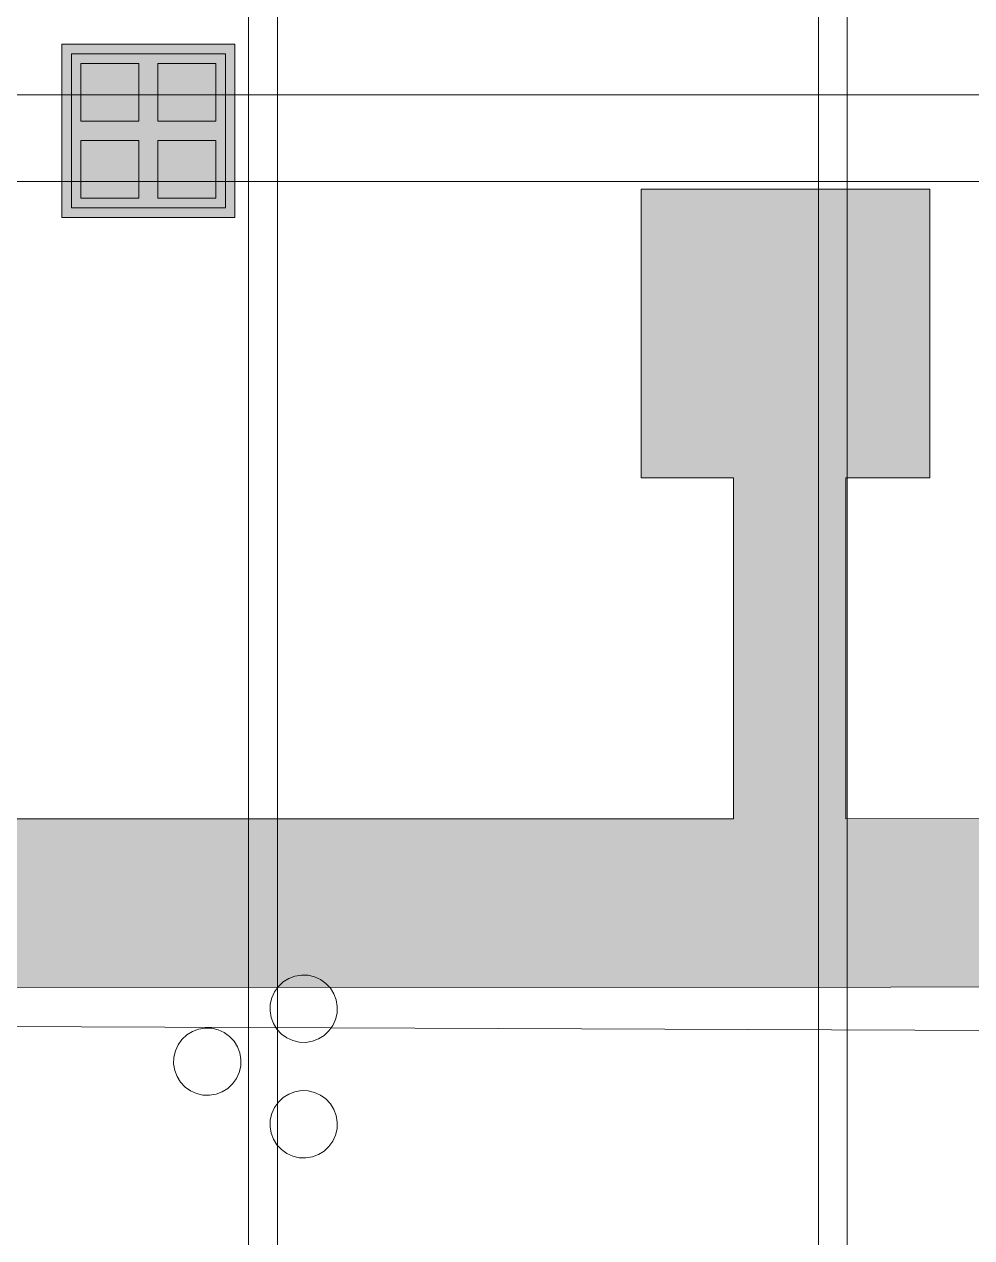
# Model space of a CAD drawing. Header units: inches. Extents: x -10671 to 1761, y -674 to 7170.
# Drawn here: x -7964 to -7767.2, y 6268.4 to 6520.4 of the extents above; entities that cross this region are included whole.
import ezdxf

# ---------------------------------------------------------------- set-up
doc = ezdxf.new("R2010")
doc.units = ezdxf.units.IN
doc.header["$LTSCALE"] = 19.2
doc.header["$MEASUREMENT"] = 0
for name, color, linetype, lineweight, true_color in [('DWG-bldg-utility box', 3, 'Continuous', 18, 0x00ff00), ('Venue-Ceiling-HVAC', 7, 'Continuous', 5, 0xbbbbbb), ('Venue-Rigging Steel-High', 7, 'Continuous', 5, 0x800000), ('Venue-Rigging Steel-Low', 7, 'Continuous', 5, 0x0000dd)]:
    doc.layers.add(name, color=color, linetype=linetype, lineweight=lineweight, true_color=true_color)
for name, color, linetype, lineweight in [('Venue-Ceiling-Lights', 7, 'Continuous', 5), ('Venue-Ceiling-Lights Circuits', 7, 'Continuous', 5), ('Venue-Floor Pockets', 7, 'Continuous', 5)]:
    doc.layers.add(name, color=color, linetype=linetype, lineweight=lineweight)

# ---------------------------------------------------------------- blocks, each defined once
blk = doc.blocks.new('FLOORBOX')
at = {"layer": 'Venue-Floor Pockets', "linetype": 'Continuous', "lineweight": 0, "true_color": 0xaaaaaa}
blk.add_hatch(color=253, dxfattribs=at).paths.add_polyline_path([(-18, 18), (18, 18), (18, -18), (-18, -18)])
at = {"layer": 'Venue-Floor Pockets', "linetype": 'Continuous', "lineweight": 0, "true_color": 0xbbbbbb}
blk.add_hatch(color=9, dxfattribs=at).paths.add_polyline_path([(-16, 16), (16, 16), (16, -16), (-16, -16)])
at = {"layer": 'Venue-Floor Pockets', "linetype": 'Continuous', "lineweight": 0, "true_color": 0xdddddd}
for points in [[(-14, 14), (-2, 14), (-2, 2), (-14, 2)], [(2, 14), (14, 14), (14, 2), (2, 2)], [(-14, -2), (-2, -2), (-2, -14), (-14, -14)], [(2, -2), (14, -2), (14, -14), (2, -14)]]:
    blk.add_hatch(color=254, dxfattribs=at).paths.add_polyline_path(points)
at = {"layer": 'Venue-Floor Pockets', "color": 7, "linetype": 'Continuous', "lineweight": 5, "flags": 128}
for points in [[(-18, 18), (18, 18), (18, -18), (-18, -18)], [(-16, 16), (16, 16), (16, -16), (-16, -16)], [(-14, 14), (-2, 14), (-2, 2), (-14, 2)], [(2, 14), (14, 14), (14, 2), (2, 2)], [(-14, -2), (-2, -2), (-2, -14), (-14, -14)], [(2, -2), (14, -2), (14, -14), (2, -14)]]:
    blk.add_lwpolyline(points, close=True, dxfattribs=at)
blk = doc.blocks.new('Group-1317-1')
at = {"layer": 'Venue-Ceiling-Lights', "color": 12, "linetype": 'Continuous', "lineweight": 5, "true_color": 0xdd0000}
for points, invisible_edges in [([(-7912.96, 6315.51, 372.05), (-7910.24, 6321.52, 372.05), (-7906.44, 6322.95, 372.05), (-7912.96, 6315.51, 372.05)], 15), ([(-7905.52, 6308.98, 372.05), (-7912.96, 6315.51, 372.05), (-7906.44, 6322.95, 372.05), (-7905.52, 6308.98, 372.05)], 15), ([(-7906.44, 6322.95, 360.05), (-7910.24, 6321.52, 360.05), (-7912.96, 6315.51, 360.05), (-7906.44, 6322.95, 360.05)], 15), ([(-7898.99, 6316.42, 360.05), (-7906.44, 6322.95, 360.05), (-7912.96, 6315.51, 360.05), (-7898.99, 6316.42, 360.05)], 15), ([(-7910.24, 6321.52, 372.05), (-7909.08, 6322.24, 372.05), (-7906.44, 6322.95, 372.05), (-7910.24, 6321.52, 372.05)], 14), ([(-7906.44, 6322.95, 360.05), (-7909.08, 6322.24, 360.05), (-7910.24, 6321.52, 360.05), (-7906.44, 6322.95, 360.05)], 13), ([(-7909.08, 6322.24, 372.05), (-7907.79, 6322.73, 372.05), (-7906.44, 6322.95, 372.05), (-7909.08, 6322.24, 372.05)], 12), ([(-7906.44, 6322.95, 360.05), (-7907.79, 6322.73, 360.05), (-7909.08, 6322.24, 360.05), (-7906.44, 6322.95, 360.05)], 12), ([(-7906.44, 6322.95, 372.05), (-7905.07, 6322.91, 372.05), (-7902.48, 6322.03, 372.05), (-7906.44, 6322.95, 372.05)], 14), ([(-7906.44, 6322.95, 372.05), (-7902.48, 6322.03, 372.05), (-7900.43, 6320.23, 372.05), (-7906.44, 6322.95, 372.05)], 15), ([(-7906.44, 6322.95, 372.05), (-7900.43, 6320.23, 372.05), (-7898.99, 6316.42, 372.05), (-7906.44, 6322.95, 372.05)], 15), ([(-7906.44, 6322.95, 372.05), (-7898.99, 6316.42, 372.05), (-7905.52, 6308.98, 372.05), (-7906.44, 6322.95, 372.05)], 15), ([(-7902.48, 6322.03, 360.05), (-7905.07, 6322.91, 360.05), (-7906.44, 6322.95, 360.05), (-7902.48, 6322.03, 360.05)], 13), ([(-7900.43, 6320.23, 360.05), (-7902.48, 6322.03, 360.05), (-7906.44, 6322.95, 360.05), (-7900.43, 6320.23, 360.05)], 15), ([(-7898.99, 6316.42, 360.05), (-7900.43, 6320.23, 360.05), (-7906.44, 6322.95, 360.05), (-7898.99, 6316.42, 360.05)], 15), ([(-7905.07, 6322.91, 372.05), (-7903.73, 6322.6, 372.05), (-7902.48, 6322.03, 372.05), (-7905.07, 6322.91, 372.05)], 12), ([(-7902.48, 6322.03, 360.05), (-7903.73, 6322.6, 360.05), (-7905.07, 6322.91, 360.05), (-7902.48, 6322.03, 360.05)], 12), ([(-7912.96, 6315.51, 372.05), (-7912.04, 6319.47, 372.05), (-7910.24, 6321.52, 372.05), (-7912.96, 6315.51, 372.05)], 15), ([(-7910.24, 6321.52, 360.05), (-7912.04, 6319.47, 360.05), (-7912.96, 6315.51, 360.05), (-7910.24, 6321.52, 360.05)], 15), ([(-7912.04, 6319.47, 372.05), (-7911.24, 6320.58, 372.05), (-7910.24, 6321.52, 372.05), (-7912.04, 6319.47, 372.05)], 12), ([(-7910.24, 6321.52, 360.05), (-7911.24, 6320.58, 360.05), (-7912.04, 6319.47, 360.05), (-7910.24, 6321.52, 360.05)], 12), ([(-7902.48, 6322.03, 372.05), (-7901.36, 6321.23, 372.05), (-7900.43, 6320.23, 372.05), (-7902.48, 6322.03, 372.05)], 12), ([(-7900.43, 6320.23, 360.05), (-7901.36, 6321.23, 360.05), (-7902.48, 6322.03, 360.05), (-7900.43, 6320.23, 360.05)], 12), ([(-7912.96, 6315.51, 372.05), (-7912.92, 6316.88, 372.05), (-7912.04, 6319.47, 372.05), (-7912.96, 6315.51, 372.05)], 14), ([(-7912.04, 6319.47, 360.05), (-7912.92, 6316.88, 360.05), (-7912.96, 6315.51, 360.05), (-7912.04, 6319.47, 360.05)], 13), ([(-7912.92, 6316.88, 372.05), (-7912.61, 6318.22, 372.05), (-7912.04, 6319.47, 372.05), (-7912.92, 6316.88, 372.05)], 12), ([(-7912.04, 6319.47, 360.05), (-7912.61, 6318.22, 360.05), (-7912.92, 6316.88, 360.05), (-7912.04, 6319.47, 360.05)], 12), ([(-7900.43, 6320.23, 372.05), (-7899.7, 6319.06, 372.05), (-7898.99, 6316.42, 372.05), (-7900.43, 6320.23, 372.05)], 14), ([(-7898.99, 6316.42, 360.05), (-7899.7, 6319.06, 360.05), (-7900.43, 6320.23, 360.05), (-7898.99, 6316.42, 360.05)], 13), ([(-7899.7, 6319.06, 372.05), (-7899.22, 6317.78, 372.05), (-7898.99, 6316.42, 372.05), (-7899.7, 6319.06, 372.05)], 12), ([(-7898.99, 6316.42, 360.05), (-7899.22, 6317.78, 360.05), (-7899.7, 6319.06, 360.05), (-7898.99, 6316.42, 360.05)], 12), ([(-7912.96, 6315.51, 360.05), (-7905.52, 6308.98, 360.05), (-7898.99, 6316.42, 360.05), (-7912.96, 6315.51, 360.05)], 15), ([(-7912.26, 6312.87, 372.05), (-7912.74, 6314.15, 372.05), (-7912.96, 6315.51, 372.05), (-7912.26, 6312.87, 372.05)], 12), ([(-7911.53, 6311.71, 372.05), (-7912.26, 6312.87, 372.05), (-7912.96, 6315.51, 372.05), (-7911.53, 6311.71, 372.05)], 14), ([(-7905.52, 6308.98, 372.05), (-7911.53, 6311.71, 372.05), (-7912.96, 6315.51, 372.05), (-7905.52, 6308.98, 372.05)], 15), ([(-7912.96, 6315.51, 360.05), (-7912.74, 6314.15, 360.05), (-7912.26, 6312.87, 360.05), (-7912.96, 6315.51, 360.05)], 12), ([(-7912.96, 6315.51, 360.05), (-7912.26, 6312.87, 360.05), (-7911.53, 6311.71, 360.05), (-7912.96, 6315.51, 360.05)], 13), ([(-7912.96, 6315.51, 360.05), (-7911.53, 6311.71, 360.05), (-7905.52, 6308.98, 360.05), (-7912.96, 6315.51, 360.05)], 15), ([(-7898.99, 6316.42, 372.05), (-7901.72, 6310.41, 372.05), (-7905.52, 6308.98, 372.05), (-7898.99, 6316.42, 372.05)], 15), ([(-7905.52, 6308.98, 360.05), (-7901.72, 6310.41, 360.05), (-7898.99, 6316.42, 360.05), (-7905.52, 6308.98, 360.05)], 15), ([(-7898.99, 6316.42, 372.05), (-7899.92, 6312.47, 372.05), (-7901.72, 6310.41, 372.05), (-7898.99, 6316.42, 372.05)], 15), ([(-7901.72, 6310.41, 360.05), (-7899.92, 6312.47, 360.05), (-7898.99, 6316.42, 360.05), (-7901.72, 6310.41, 360.05)], 15), ([(-7898.99, 6316.42, 372.05), (-7899.04, 6315.05, 372.05), (-7899.92, 6312.47, 372.05), (-7898.99, 6316.42, 372.05)], 14), ([(-7899.92, 6312.47, 360.05), (-7899.04, 6315.05, 360.05), (-7898.99, 6316.42, 360.05), (-7899.92, 6312.47, 360.05)], 13), ([(-7899.04, 6315.05, 372.05), (-7899.35, 6313.72, 372.05), (-7899.92, 6312.47, 372.05), (-7899.04, 6315.05, 372.05)], 12), ([(-7899.92, 6312.47, 360.05), (-7899.35, 6313.72, 360.05), (-7899.04, 6315.05, 360.05), (-7899.92, 6312.47, 360.05)], 12), ([(-7933, 6304.51, 372.05), (-7930.28, 6310.52, 372.05), (-7926.47, 6311.95, 372.05), (-7933, 6304.51, 372.05)], 15), ([(-7925.56, 6297.98, 372.05), (-7933, 6304.51, 372.05), (-7926.47, 6311.95, 372.05), (-7925.56, 6297.98, 372.05)], 15), ([(-7926.47, 6311.95, 360.05), (-7930.28, 6310.52, 360.05), (-7933, 6304.51, 360.05), (-7926.47, 6311.95, 360.05)], 15), ([(-7919.03, 6305.42, 360.05), (-7926.47, 6311.95, 360.05), (-7933, 6304.51, 360.05), (-7919.03, 6305.42, 360.05)], 15), ([(-7933, 6304.51, 372.05), (-7932.08, 6308.47, 372.05), (-7930.28, 6310.52, 372.05), (-7933, 6304.51, 372.05)], 15), ([(-7930.28, 6310.52, 360.05), (-7932.08, 6308.47, 360.05), (-7933, 6304.51, 360.05), (-7930.28, 6310.52, 360.05)], 15), ([(-7932.08, 6308.47, 372.05), (-7931.28, 6309.58, 372.05), (-7930.28, 6310.52, 372.05), (-7932.08, 6308.47, 372.05)], 12), ([(-7930.28, 6310.52, 360.05), (-7931.28, 6309.58, 360.05), (-7932.08, 6308.47, 360.05), (-7930.28, 6310.52, 360.05)], 12), ([(-7930.28, 6310.52, 372.05), (-7929.11, 6311.24, 372.05), (-7926.47, 6311.95, 372.05), (-7930.28, 6310.52, 372.05)], 14), ([(-7926.47, 6311.95, 360.05), (-7929.11, 6311.24, 360.05), (-7930.28, 6310.52, 360.05), (-7926.47, 6311.95, 360.05)], 13), ([(-7929.11, 6311.24, 372.05), (-7927.83, 6311.73, 372.05), (-7926.47, 6311.95, 372.05), (-7929.11, 6311.24, 372.05)], 12), ([(-7926.47, 6311.95, 360.05), (-7927.83, 6311.73, 360.05), (-7929.11, 6311.24, 360.05), (-7926.47, 6311.95, 360.05)], 12), ([(-7926.47, 6311.95, 372.05), (-7925.1, 6311.91, 372.05), (-7922.51, 6311.03, 372.05), (-7926.47, 6311.95, 372.05)], 14), ([(-7926.47, 6311.95, 372.05), (-7922.51, 6311.03, 372.05), (-7920.46, 6309.23, 372.05), (-7926.47, 6311.95, 372.05)], 15), ([(-7926.47, 6311.95, 372.05), (-7920.46, 6309.23, 372.05), (-7919.03, 6305.42, 372.05), (-7926.47, 6311.95, 372.05)], 15), ([(-7926.47, 6311.95, 372.05), (-7919.03, 6305.42, 372.05), (-7925.56, 6297.98, 372.05), (-7926.47, 6311.95, 372.05)], 15), ([(-7922.51, 6311.03, 360.05), (-7925.1, 6311.91, 360.05), (-7926.47, 6311.95, 360.05), (-7922.51, 6311.03, 360.05)], 13), ([(-7920.46, 6309.23, 360.05), (-7922.51, 6311.03, 360.05), (-7926.47, 6311.95, 360.05), (-7920.46, 6309.23, 360.05)], 15), ([(-7919.03, 6305.42, 360.05), (-7920.46, 6309.23, 360.05), (-7926.47, 6311.95, 360.05), (-7919.03, 6305.42, 360.05)], 15), ([(-7925.1, 6311.91, 372.05), (-7923.76, 6311.6, 372.05), (-7922.51, 6311.03, 372.05), (-7925.1, 6311.91, 372.05)], 12), ([(-7922.51, 6311.03, 360.05), (-7923.76, 6311.6, 360.05), (-7925.1, 6311.91, 360.05), (-7922.51, 6311.03, 360.05)], 12), ([(-7922.51, 6311.03, 372.05), (-7921.4, 6310.23, 372.05), (-7920.46, 6309.23, 372.05), (-7922.51, 6311.03, 372.05)], 12), ([(-7920.46, 6309.23, 360.05), (-7921.4, 6310.23, 360.05), (-7922.51, 6311.03, 360.05), (-7920.46, 6309.23, 360.05)], 12), ([(-7909.48, 6309.9, 372.05), (-7910.59, 6310.7, 372.05), (-7911.53, 6311.71, 372.05), (-7909.48, 6309.9, 372.05)], 12), ([(-7905.52, 6308.98, 372.05), (-7909.48, 6309.9, 372.05), (-7911.53, 6311.71, 372.05), (-7905.52, 6308.98, 372.05)], 15), ([(-7911.53, 6311.71, 360.05), (-7910.59, 6310.7, 360.05), (-7909.48, 6309.9, 360.05), (-7911.53, 6311.71, 360.05)], 12), ([(-7911.53, 6311.71, 360.05), (-7909.48, 6309.9, 360.05), (-7905.52, 6308.98, 360.05), (-7911.53, 6311.71, 360.05)], 15), ([(-7901.72, 6310.41, 372.05), (-7902.88, 6309.69, 372.05), (-7905.52, 6308.98, 372.05), (-7901.72, 6310.41, 372.05)], 14), ([(-7905.52, 6308.98, 360.05), (-7902.88, 6309.69, 360.05), (-7901.72, 6310.41, 360.05), (-7905.52, 6308.98, 360.05)], 13), ([(-7899.92, 6312.47, 372.05), (-7900.72, 6311.35, 372.05), (-7901.72, 6310.41, 372.05), (-7899.92, 6312.47, 372.05)], 12), ([(-7901.72, 6310.41, 360.05), (-7900.72, 6311.35, 360.05), (-7899.92, 6312.47, 360.05), (-7901.72, 6310.41, 360.05)], 12), ([(-7933, 6304.51, 372.05), (-7932.95, 6305.88, 372.05), (-7932.08, 6308.47, 372.05), (-7933, 6304.51, 372.05)], 14), ([(-7932.08, 6308.47, 360.05), (-7932.95, 6305.88, 360.05), (-7933, 6304.51, 360.05), (-7932.08, 6308.47, 360.05)], 13), ([(-7932.95, 6305.88, 372.05), (-7932.64, 6307.22, 372.05), (-7932.08, 6308.47, 372.05), (-7932.95, 6305.88, 372.05)], 12), ([(-7932.08, 6308.47, 360.05), (-7932.64, 6307.22, 360.05), (-7932.95, 6305.88, 360.05), (-7932.08, 6308.47, 360.05)], 12), ([(-7920.46, 6309.23, 372.05), (-7919.74, 6308.06, 372.05), (-7919.03, 6305.42, 372.05), (-7920.46, 6309.23, 372.05)], 14), ([(-7919.03, 6305.42, 360.05), (-7919.74, 6308.06, 360.05), (-7920.46, 6309.23, 360.05), (-7919.03, 6305.42, 360.05)], 13), ([(-7919.74, 6308.06, 372.05), (-7919.25, 6306.78, 372.05), (-7919.03, 6305.42, 372.05), (-7919.74, 6308.06, 372.05)], 12), ([(-7919.03, 6305.42, 360.05), (-7919.25, 6306.78, 360.05), (-7919.74, 6308.06, 360.05), (-7919.03, 6305.42, 360.05)], 12), ([(-7906.89, 6309.03, 372.05), (-7908.23, 6309.34, 372.05), (-7909.48, 6309.9, 372.05), (-7906.89, 6309.03, 372.05)], 12), ([(-7905.52, 6308.98, 372.05), (-7906.89, 6309.03, 372.05), (-7909.48, 6309.9, 372.05), (-7905.52, 6308.98, 372.05)], 14), ([(-7909.48, 6309.9, 360.05), (-7908.23, 6309.34, 360.05), (-7906.89, 6309.03, 360.05), (-7909.48, 6309.9, 360.05)], 12), ([(-7909.48, 6309.9, 360.05), (-7906.89, 6309.03, 360.05), (-7905.52, 6308.98, 360.05), (-7909.48, 6309.9, 360.05)], 13), ([(-7902.88, 6309.69, 372.05), (-7904.17, 6309.21, 372.05), (-7905.52, 6308.98, 372.05), (-7902.88, 6309.69, 372.05)], 12), ([(-7905.52, 6308.98, 360.05), (-7904.17, 6309.21, 360.05), (-7902.88, 6309.69, 360.05), (-7905.52, 6308.98, 360.05)], 12), ([(-7933, 6304.51, 360.05), (-7925.56, 6297.98, 360.05), (-7919.03, 6305.42, 360.05), (-7933, 6304.51, 360.05)], 15), ([(-7919.03, 6305.42, 372.05), (-7921.75, 6299.41, 372.05), (-7925.56, 6297.98, 372.05), (-7919.03, 6305.42, 372.05)], 15), ([(-7925.56, 6297.98, 360.05), (-7921.75, 6299.41, 360.05), (-7919.03, 6305.42, 360.05), (-7925.56, 6297.98, 360.05)], 15), ([(-7919.03, 6305.42, 372.05), (-7919.95, 6301.47, 372.05), (-7921.75, 6299.41, 372.05), (-7919.03, 6305.42, 372.05)], 15), ([(-7921.75, 6299.41, 360.05), (-7919.95, 6301.47, 360.05), (-7919.03, 6305.42, 360.05), (-7921.75, 6299.41, 360.05)], 15), ([(-7919.03, 6305.42, 372.05), (-7919.07, 6304.05, 372.05), (-7919.95, 6301.47, 372.05), (-7919.03, 6305.42, 372.05)], 14), ([(-7919.95, 6301.47, 360.05), (-7919.07, 6304.05, 360.05), (-7919.03, 6305.42, 360.05), (-7919.95, 6301.47, 360.05)], 13), ([(-7932.29, 6301.87, 372.05), (-7932.78, 6303.15, 372.05), (-7933, 6304.51, 372.05), (-7932.29, 6301.87, 372.05)], 12), ([(-7931.57, 6300.71, 372.05), (-7932.29, 6301.87, 372.05), (-7933, 6304.51, 372.05), (-7931.57, 6300.71, 372.05)], 14), ([(-7925.56, 6297.98, 372.05), (-7931.57, 6300.71, 372.05), (-7933, 6304.51, 372.05), (-7925.56, 6297.98, 372.05)], 15), ([(-7933, 6304.51, 360.05), (-7932.78, 6303.15, 360.05), (-7932.29, 6301.87, 360.05), (-7933, 6304.51, 360.05)], 12), ([(-7933, 6304.51, 360.05), (-7932.29, 6301.87, 360.05), (-7931.57, 6300.71, 360.05), (-7933, 6304.51, 360.05)], 13), ([(-7933, 6304.51, 360.05), (-7931.57, 6300.71, 360.05), (-7925.56, 6297.98, 360.05), (-7933, 6304.51, 360.05)], 15), ([(-7919.07, 6304.05, 372.05), (-7919.39, 6302.72, 372.05), (-7919.95, 6301.47, 372.05), (-7919.07, 6304.05, 372.05)], 12), ([(-7919.95, 6301.47, 360.05), (-7919.39, 6302.72, 360.05), (-7919.07, 6304.05, 360.05), (-7919.95, 6301.47, 360.05)], 12), ([(-7929.51, 6298.9, 372.05), (-7930.63, 6299.7, 372.05), (-7931.57, 6300.71, 372.05), (-7929.51, 6298.9, 372.05)], 12), ([(-7925.56, 6297.98, 372.05), (-7929.51, 6298.9, 372.05), (-7931.57, 6300.71, 372.05), (-7925.56, 6297.98, 372.05)], 15), ([(-7931.57, 6300.71, 360.05), (-7930.63, 6299.7, 360.05), (-7929.51, 6298.9, 360.05), (-7931.57, 6300.71, 360.05)], 12), ([(-7931.57, 6300.71, 360.05), (-7929.51, 6298.9, 360.05), (-7925.56, 6297.98, 360.05), (-7931.57, 6300.71, 360.05)], 15), ([(-7919.95, 6301.47, 372.05), (-7920.75, 6300.35, 372.05), (-7921.75, 6299.41, 372.05), (-7919.95, 6301.47, 372.05)], 12), ([(-7921.75, 6299.41, 360.05), (-7920.75, 6300.35, 360.05), (-7919.95, 6301.47, 360.05), (-7921.75, 6299.41, 360.05)], 12), ([(-7926.93, 6298.03, 372.05), (-7928.26, 6298.34, 372.05), (-7929.51, 6298.9, 372.05), (-7926.93, 6298.03, 372.05)], 12), ([(-7925.56, 6297.98, 372.05), (-7926.93, 6298.03, 372.05), (-7929.51, 6298.9, 372.05), (-7925.56, 6297.98, 372.05)], 14), ([(-7929.51, 6298.9, 360.05), (-7928.26, 6298.34, 360.05), (-7926.93, 6298.03, 360.05), (-7929.51, 6298.9, 360.05)], 12), ([(-7929.51, 6298.9, 360.05), (-7926.93, 6298.03, 360.05), (-7925.56, 6297.98, 360.05), (-7929.51, 6298.9, 360.05)], 13), ([(-7921.75, 6299.41, 372.05), (-7922.92, 6298.69, 372.05), (-7925.56, 6297.98, 372.05), (-7921.75, 6299.41, 372.05)], 14), ([(-7925.56, 6297.98, 360.05), (-7922.92, 6298.69, 360.05), (-7921.75, 6299.41, 360.05), (-7925.56, 6297.98, 360.05)], 13), ([(-7922.92, 6298.69, 372.05), (-7924.2, 6298.21, 372.05), (-7925.56, 6297.98, 372.05), (-7922.92, 6298.69, 372.05)], 12), ([(-7925.56, 6297.98, 360.05), (-7924.2, 6298.21, 360.05), (-7922.92, 6298.69, 360.05), (-7925.56, 6297.98, 360.05)], 12), ([(-7912.96, 6291.51, 372.05), (-7910.24, 6297.52, 372.05), (-7906.44, 6298.95, 372.05), (-7912.96, 6291.51, 372.05)], 15), ([(-7905.52, 6284.98, 372.05), (-7912.96, 6291.51, 372.05), (-7906.44, 6298.95, 372.05), (-7905.52, 6284.98, 372.05)], 15), ([(-7906.44, 6298.95, 360.05), (-7910.24, 6297.52, 360.05), (-7912.96, 6291.51, 360.05), (-7906.44, 6298.95, 360.05)], 15), ([(-7898.99, 6292.42, 360.05), (-7906.44, 6298.95, 360.05), (-7912.96, 6291.51, 360.05), (-7898.99, 6292.42, 360.05)], 15), ([(-7910.24, 6297.52, 372.05), (-7909.08, 6298.24, 372.05), (-7906.44, 6298.95, 372.05), (-7910.24, 6297.52, 372.05)], 14), ([(-7906.44, 6298.95, 360.05), (-7909.08, 6298.24, 360.05), (-7910.24, 6297.52, 360.05), (-7906.44, 6298.95, 360.05)], 13), ([(-7909.08, 6298.24, 372.05), (-7907.79, 6298.73, 372.05), (-7906.44, 6298.95, 372.05), (-7909.08, 6298.24, 372.05)], 12), ([(-7906.44, 6298.95, 360.05), (-7907.79, 6298.73, 360.05), (-7909.08, 6298.24, 360.05), (-7906.44, 6298.95, 360.05)], 12), ([(-7906.44, 6298.95, 372.05), (-7905.07, 6298.91, 372.05), (-7902.48, 6298.03, 372.05), (-7906.44, 6298.95, 372.05)], 14), ([(-7906.44, 6298.95, 372.05), (-7902.48, 6298.03, 372.05), (-7900.43, 6296.23, 372.05), (-7906.44, 6298.95, 372.05)], 15), ([(-7906.44, 6298.95, 372.05), (-7900.43, 6296.23, 372.05), (-7898.99, 6292.42, 372.05), (-7906.44, 6298.95, 372.05)], 15), ([(-7906.44, 6298.95, 372.05), (-7898.99, 6292.42, 372.05), (-7905.52, 6284.98, 372.05), (-7906.44, 6298.95, 372.05)], 15), ([(-7902.48, 6298.03, 360.05), (-7905.07, 6298.91, 360.05), (-7906.44, 6298.95, 360.05), (-7902.48, 6298.03, 360.05)], 13), ([(-7900.43, 6296.23, 360.05), (-7902.48, 6298.03, 360.05), (-7906.44, 6298.95, 360.05), (-7900.43, 6296.23, 360.05)], 15), ([(-7898.99, 6292.42, 360.05), (-7900.43, 6296.23, 360.05), (-7906.44, 6298.95, 360.05), (-7898.99, 6292.42, 360.05)], 15), ([(-7905.07, 6298.91, 372.05), (-7903.73, 6298.6, 372.05), (-7902.48, 6298.03, 372.05), (-7905.07, 6298.91, 372.05)], 12), ([(-7902.48, 6298.03, 360.05), (-7903.73, 6298.6, 360.05), (-7905.07, 6298.91, 360.05), (-7902.48, 6298.03, 360.05)], 12), ([(-7902.48, 6298.03, 372.05), (-7901.36, 6297.23, 372.05), (-7900.43, 6296.23, 372.05), (-7902.48, 6298.03, 372.05)], 12), ([(-7900.43, 6296.23, 360.05), (-7901.36, 6297.23, 360.05), (-7902.48, 6298.03, 360.05), (-7900.43, 6296.23, 360.05)], 12), ([(-7912.96, 6291.51, 372.05), (-7912.04, 6295.47, 372.05), (-7910.24, 6297.52, 372.05), (-7912.96, 6291.51, 372.05)], 15), ([(-7910.24, 6297.52, 360.05), (-7912.04, 6295.47, 360.05), (-7912.96, 6291.51, 360.05), (-7910.24, 6297.52, 360.05)], 15), ([(-7912.96, 6291.51, 372.05), (-7912.92, 6292.88, 372.05), (-7912.04, 6295.47, 372.05), (-7912.96, 6291.51, 372.05)], 14), ([(-7912.04, 6295.47, 360.05), (-7912.92, 6292.88, 360.05), (-7912.96, 6291.51, 360.05), (-7912.04, 6295.47, 360.05)], 13), ([(-7912.92, 6292.88, 372.05), (-7912.61, 6294.22, 372.05), (-7912.04, 6295.47, 372.05), (-7912.92, 6292.88, 372.05)], 12), ([(-7912.04, 6295.47, 360.05), (-7912.61, 6294.22, 360.05), (-7912.92, 6292.88, 360.05), (-7912.04, 6295.47, 360.05)], 12), ([(-7912.04, 6295.47, 372.05), (-7911.24, 6296.58, 372.05), (-7910.24, 6297.52, 372.05), (-7912.04, 6295.47, 372.05)], 12), ([(-7910.24, 6297.52, 360.05), (-7911.24, 6296.58, 360.05), (-7912.04, 6295.47, 360.05), (-7910.24, 6297.52, 360.05)], 12), ([(-7900.43, 6296.23, 372.05), (-7899.7, 6295.06, 372.05), (-7898.99, 6292.42, 372.05), (-7900.43, 6296.23, 372.05)], 14), ([(-7898.99, 6292.42, 360.05), (-7899.7, 6295.06, 360.05), (-7900.43, 6296.23, 360.05), (-7898.99, 6292.42, 360.05)], 13), ([(-7899.7, 6295.06, 372.05), (-7899.22, 6293.78, 372.05), (-7898.99, 6292.42, 372.05), (-7899.7, 6295.06, 372.05)], 12), ([(-7898.99, 6292.42, 360.05), (-7899.22, 6293.78, 360.05), (-7899.7, 6295.06, 360.05), (-7898.99, 6292.42, 360.05)], 12), ([(-7912.96, 6291.51, 360.05), (-7905.52, 6284.98, 360.05), (-7898.99, 6292.42, 360.05), (-7912.96, 6291.51, 360.05)], 15), ([(-7912.26, 6288.87, 372.05), (-7912.74, 6290.15, 372.05), (-7912.96, 6291.51, 372.05), (-7912.26, 6288.87, 372.05)], 12), ([(-7911.53, 6287.71, 372.05), (-7912.26, 6288.87, 372.05), (-7912.96, 6291.51, 372.05), (-7911.53, 6287.71, 372.05)], 14), ([(-7905.52, 6284.98, 372.05), (-7911.53, 6287.71, 372.05), (-7912.96, 6291.51, 372.05), (-7905.52, 6284.98, 372.05)], 15), ([(-7912.96, 6291.51, 360.05), (-7912.74, 6290.15, 360.05), (-7912.26, 6288.87, 360.05), (-7912.96, 6291.51, 360.05)], 12), ([(-7912.96, 6291.51, 360.05), (-7912.26, 6288.87, 360.05), (-7911.53, 6287.71, 360.05), (-7912.96, 6291.51, 360.05)], 13), ([(-7912.96, 6291.51, 360.05), (-7911.53, 6287.71, 360.05), (-7905.52, 6284.98, 360.05), (-7912.96, 6291.51, 360.05)], 15), ([(-7898.99, 6292.42, 372.05), (-7901.72, 6286.41, 372.05), (-7905.52, 6284.98, 372.05), (-7898.99, 6292.42, 372.05)], 15), ([(-7905.52, 6284.98, 360.05), (-7901.72, 6286.41, 360.05), (-7898.99, 6292.42, 360.05), (-7905.52, 6284.98, 360.05)], 15), ([(-7898.99, 6292.42, 372.05), (-7899.92, 6288.47, 372.05), (-7901.72, 6286.41, 372.05), (-7898.99, 6292.42, 372.05)], 15), ([(-7901.72, 6286.41, 360.05), (-7899.92, 6288.47, 360.05), (-7898.99, 6292.42, 360.05), (-7901.72, 6286.41, 360.05)], 15), ([(-7898.99, 6292.42, 372.05), (-7899.04, 6291.05, 372.05), (-7899.92, 6288.47, 372.05), (-7898.99, 6292.42, 372.05)], 14), ([(-7899.92, 6288.47, 360.05), (-7899.04, 6291.05, 360.05), (-7898.99, 6292.42, 360.05), (-7899.92, 6288.47, 360.05)], 13), ([(-7899.04, 6291.05, 372.05), (-7899.35, 6289.72, 372.05), (-7899.92, 6288.47, 372.05), (-7899.04, 6291.05, 372.05)], 12), ([(-7899.92, 6288.47, 360.05), (-7899.35, 6289.72, 360.05), (-7899.04, 6291.05, 360.05), (-7899.92, 6288.47, 360.05)], 12), ([(-7909.48, 6285.9, 372.05), (-7910.59, 6286.7, 372.05), (-7911.53, 6287.71, 372.05), (-7909.48, 6285.9, 372.05)], 12), ([(-7905.52, 6284.98, 372.05), (-7909.48, 6285.9, 372.05), (-7911.53, 6287.71, 372.05), (-7905.52, 6284.98, 372.05)], 15), ([(-7911.53, 6287.71, 360.05), (-7910.59, 6286.7, 360.05), (-7909.48, 6285.9, 360.05), (-7911.53, 6287.71, 360.05)], 12), ([(-7911.53, 6287.71, 360.05), (-7909.48, 6285.9, 360.05), (-7905.52, 6284.98, 360.05), (-7911.53, 6287.71, 360.05)], 15), ([(-7899.92, 6288.47, 372.05), (-7900.72, 6287.35, 372.05), (-7901.72, 6286.41, 372.05), (-7899.92, 6288.47, 372.05)], 12), ([(-7901.72, 6286.41, 360.05), (-7900.72, 6287.35, 360.05), (-7899.92, 6288.47, 360.05), (-7901.72, 6286.41, 360.05)], 12), ([(-7906.89, 6285.03, 372.05), (-7908.23, 6285.34, 372.05), (-7909.48, 6285.9, 372.05), (-7906.89, 6285.03, 372.05)], 12), ([(-7905.52, 6284.98, 372.05), (-7906.89, 6285.03, 372.05), (-7909.48, 6285.9, 372.05), (-7905.52, 6284.98, 372.05)], 14), ([(-7909.48, 6285.9, 360.05), (-7908.23, 6285.34, 360.05), (-7906.89, 6285.03, 360.05), (-7909.48, 6285.9, 360.05)], 12), ([(-7909.48, 6285.9, 360.05), (-7906.89, 6285.03, 360.05), (-7905.52, 6284.98, 360.05), (-7909.48, 6285.9, 360.05)], 13), ([(-7901.72, 6286.41, 372.05), (-7902.88, 6285.69, 372.05), (-7905.52, 6284.98, 372.05), (-7901.72, 6286.41, 372.05)], 14), ([(-7905.52, 6284.98, 360.05), (-7902.88, 6285.69, 360.05), (-7901.72, 6286.41, 360.05), (-7905.52, 6284.98, 360.05)], 13), ([(-7902.88, 6285.69, 372.05), (-7904.17, 6285.21, 372.05), (-7905.52, 6284.98, 372.05), (-7902.88, 6285.69, 372.05)], 12), ([(-7905.52, 6284.98, 360.05), (-7904.17, 6285.21, 360.05), (-7902.88, 6285.69, 360.05), (-7905.52, 6284.98, 360.05)], 12)]:
    blk.add_3dface(points, dxfattribs=dict(at, invisible_edges=invisible_edges))
for points in [[(-7906.44, 6322.95, 372.05), (-7906.44, 6322.95, 360.05), (-7907.79, 6322.73, 360.05), (-7907.79, 6322.73, 372.05)], [(-7905.07, 6322.91, 372.05), (-7905.07, 6322.91, 360.05), (-7906.44, 6322.95, 360.05), (-7906.44, 6322.95, 372.05)], [(-7903.73, 6322.6, 372.05), (-7903.73, 6322.6, 360.05), (-7905.07, 6322.91, 360.05), (-7905.07, 6322.91, 372.05)], [(-7911.24, 6320.58, 372.05), (-7911.24, 6320.58, 360.05), (-7912.04, 6319.47, 360.05), (-7912.04, 6319.47, 372.05)], [(-7910.24, 6321.52, 372.05), (-7910.24, 6321.52, 360.05), (-7911.24, 6320.58, 360.05), (-7911.24, 6320.58, 372.05)], [(-7909.08, 6322.24, 372.05), (-7909.08, 6322.24, 360.05), (-7910.24, 6321.52, 360.05), (-7910.24, 6321.52, 372.05)], [(-7907.79, 6322.73, 372.05), (-7907.79, 6322.73, 360.05), (-7909.08, 6322.24, 360.05), (-7909.08, 6322.24, 372.05)], [(-7902.48, 6322.03, 372.05), (-7902.48, 6322.03, 360.05), (-7903.73, 6322.6, 360.05), (-7903.73, 6322.6, 372.05)], [(-7901.36, 6321.23, 372.05), (-7901.36, 6321.23, 360.05), (-7902.48, 6322.03, 360.05), (-7902.48, 6322.03, 372.05)], [(-7900.43, 6320.23, 372.05), (-7900.43, 6320.23, 360.05), (-7901.36, 6321.23, 360.05), (-7901.36, 6321.23, 372.05)], [(-7912.61, 6318.22, 372.05), (-7912.61, 6318.22, 360.05), (-7912.92, 6316.88, 360.05), (-7912.92, 6316.88, 372.05)], [(-7912.04, 6319.47, 372.05), (-7912.04, 6319.47, 360.05), (-7912.61, 6318.22, 360.05), (-7912.61, 6318.22, 372.05)], [(-7899.7, 6319.06, 372.05), (-7899.7, 6319.06, 360.05), (-7900.43, 6320.23, 360.05), (-7900.43, 6320.23, 372.05)], [(-7899.22, 6317.78, 372.05), (-7899.22, 6317.78, 360.05), (-7899.7, 6319.06, 360.05), (-7899.7, 6319.06, 372.05)], [(-7898.99, 6316.42, 372.05), (-7898.99, 6316.42, 360.05), (-7899.22, 6317.78, 360.05), (-7899.22, 6317.78, 372.05)], [(-7912.92, 6316.88, 372.05), (-7912.92, 6316.88, 360.05), (-7912.96, 6315.51, 360.05), (-7912.96, 6315.51, 372.05)], [(-7912.96, 6315.51, 372.05), (-7912.96, 6315.51, 360.05), (-7912.74, 6314.15, 360.05), (-7912.74, 6314.15, 372.05)], [(-7899.04, 6315.05, 372.05), (-7899.04, 6315.05, 360.05), (-7898.99, 6316.42, 360.05), (-7898.99, 6316.42, 372.05)], [(-7912.74, 6314.15, 372.05), (-7912.74, 6314.15, 360.05), (-7912.26, 6312.87, 360.05), (-7912.26, 6312.87, 372.05)], [(-7912.26, 6312.87, 372.05), (-7912.26, 6312.87, 360.05), (-7911.53, 6311.71, 360.05), (-7911.53, 6311.71, 372.05)], [(-7899.92, 6312.47, 372.05), (-7899.92, 6312.47, 360.05), (-7899.35, 6313.72, 360.05), (-7899.35, 6313.72, 372.05)], [(-7899.35, 6313.72, 372.05), (-7899.35, 6313.72, 360.05), (-7899.04, 6315.05, 360.05), (-7899.04, 6315.05, 372.05)], [(-7930.28, 6310.52, 372.05), (-7930.28, 6310.52, 360.05), (-7931.28, 6309.58, 360.05), (-7931.28, 6309.58, 372.05)], [(-7929.11, 6311.24, 372.05), (-7929.11, 6311.24, 360.05), (-7930.28, 6310.52, 360.05), (-7930.28, 6310.52, 372.05)], [(-7927.83, 6311.73, 372.05), (-7927.83, 6311.73, 360.05), (-7929.11, 6311.24, 360.05), (-7929.11, 6311.24, 372.05)], [(-7926.47, 6311.95, 372.05), (-7926.47, 6311.95, 360.05), (-7927.83, 6311.73, 360.05), (-7927.83, 6311.73, 372.05)], [(-7925.1, 6311.91, 372.05), (-7925.1, 6311.91, 360.05), (-7926.47, 6311.95, 360.05), (-7926.47, 6311.95, 372.05)], [(-7923.76, 6311.6, 372.05), (-7923.76, 6311.6, 360.05), (-7925.1, 6311.91, 360.05), (-7925.1, 6311.91, 372.05)], [(-7922.51, 6311.03, 372.05), (-7922.51, 6311.03, 360.05), (-7923.76, 6311.6, 360.05), (-7923.76, 6311.6, 372.05)], [(-7921.4, 6310.23, 372.05), (-7921.4, 6310.23, 360.05), (-7922.51, 6311.03, 360.05), (-7922.51, 6311.03, 372.05)], [(-7920.46, 6309.23, 372.05), (-7920.46, 6309.23, 360.05), (-7921.4, 6310.23, 360.05), (-7921.4, 6310.23, 372.05)], [(-7911.53, 6311.71, 372.05), (-7911.53, 6311.71, 360.05), (-7910.59, 6310.7, 360.05), (-7910.59, 6310.7, 372.05)], [(-7910.59, 6310.7, 372.05), (-7910.59, 6310.7, 360.05), (-7909.48, 6309.9, 360.05), (-7909.48, 6309.9, 372.05)], [(-7902.88, 6309.69, 372.05), (-7902.88, 6309.69, 360.05), (-7901.72, 6310.41, 360.05), (-7901.72, 6310.41, 372.05)], [(-7901.72, 6310.41, 372.05), (-7901.72, 6310.41, 360.05), (-7900.72, 6311.35, 360.05), (-7900.72, 6311.35, 372.05)], [(-7900.72, 6311.35, 372.05), (-7900.72, 6311.35, 360.05), (-7899.92, 6312.47, 360.05), (-7899.92, 6312.47, 372.05)], [(-7932.08, 6308.47, 372.05), (-7932.08, 6308.47, 360.05), (-7932.64, 6307.22, 360.05), (-7932.64, 6307.22, 372.05)], [(-7931.28, 6309.58, 372.05), (-7931.28, 6309.58, 360.05), (-7932.08, 6308.47, 360.05), (-7932.08, 6308.47, 372.05)], [(-7919.74, 6308.06, 372.05), (-7919.74, 6308.06, 360.05), (-7920.46, 6309.23, 360.05), (-7920.46, 6309.23, 372.05)], [(-7919.25, 6306.78, 372.05), (-7919.25, 6306.78, 360.05), (-7919.74, 6308.06, 360.05), (-7919.74, 6308.06, 372.05)], [(-7909.48, 6309.9, 372.05), (-7909.48, 6309.9, 360.05), (-7908.23, 6309.34, 360.05), (-7908.23, 6309.34, 372.05)], [(-7908.23, 6309.34, 372.05), (-7908.23, 6309.34, 360.05), (-7906.89, 6309.03, 360.05), (-7906.89, 6309.03, 372.05)], [(-7906.89, 6309.03, 372.05), (-7906.89, 6309.03, 360.05), (-7905.52, 6308.98, 360.05), (-7905.52, 6308.98, 372.05)], [(-7905.52, 6308.98, 372.05), (-7905.52, 6308.98, 360.05), (-7904.17, 6309.21, 360.05), (-7904.17, 6309.21, 372.05)], [(-7904.17, 6309.21, 372.05), (-7904.17, 6309.21, 360.05), (-7902.88, 6309.69, 360.05), (-7902.88, 6309.69, 372.05)], [(-7932.95, 6305.88, 372.05), (-7932.95, 6305.88, 360.05), (-7933, 6304.51, 360.05), (-7933, 6304.51, 372.05)], [(-7932.64, 6307.22, 372.05), (-7932.64, 6307.22, 360.05), (-7932.95, 6305.88, 360.05), (-7932.95, 6305.88, 372.05)], [(-7919.03, 6305.42, 372.05), (-7919.03, 6305.42, 360.05), (-7919.25, 6306.78, 360.05), (-7919.25, 6306.78, 372.05)], [(-7919.07, 6304.05, 372.05), (-7919.07, 6304.05, 360.05), (-7919.03, 6305.42, 360.05), (-7919.03, 6305.42, 372.05)], [(-7933, 6304.51, 372.05), (-7933, 6304.51, 360.05), (-7932.78, 6303.15, 360.05), (-7932.78, 6303.15, 372.05)], [(-7932.78, 6303.15, 372.05), (-7932.78, 6303.15, 360.05), (-7932.29, 6301.87, 360.05), (-7932.29, 6301.87, 372.05)], [(-7919.95, 6301.47, 372.05), (-7919.95, 6301.47, 360.05), (-7919.39, 6302.72, 360.05), (-7919.39, 6302.72, 372.05)], [(-7919.39, 6302.72, 372.05), (-7919.39, 6302.72, 360.05), (-7919.07, 6304.05, 360.05), (-7919.07, 6304.05, 372.05)], [(-7932.29, 6301.87, 372.05), (-7932.29, 6301.87, 360.05), (-7931.57, 6300.71, 360.05), (-7931.57, 6300.71, 372.05)], [(-7931.57, 6300.71, 372.05), (-7931.57, 6300.71, 360.05), (-7930.63, 6299.7, 360.05), (-7930.63, 6299.7, 372.05)], [(-7921.75, 6299.41, 372.05), (-7921.75, 6299.41, 360.05), (-7920.75, 6300.35, 360.05), (-7920.75, 6300.35, 372.05)], [(-7920.75, 6300.35, 372.05), (-7920.75, 6300.35, 360.05), (-7919.95, 6301.47, 360.05), (-7919.95, 6301.47, 372.05)], [(-7930.63, 6299.7, 372.05), (-7930.63, 6299.7, 360.05), (-7929.51, 6298.9, 360.05), (-7929.51, 6298.9, 372.05)], [(-7929.51, 6298.9, 372.05), (-7929.51, 6298.9, 360.05), (-7928.26, 6298.34, 360.05), (-7928.26, 6298.34, 372.05)], [(-7928.26, 6298.34, 372.05), (-7928.26, 6298.34, 360.05), (-7926.93, 6298.03, 360.05), (-7926.93, 6298.03, 372.05)], [(-7926.93, 6298.03, 372.05), (-7926.93, 6298.03, 360.05), (-7925.56, 6297.98, 360.05), (-7925.56, 6297.98, 372.05)], [(-7925.56, 6297.98, 372.05), (-7925.56, 6297.98, 360.05), (-7924.2, 6298.21, 360.05), (-7924.2, 6298.21, 372.05)], [(-7924.2, 6298.21, 372.05), (-7924.2, 6298.21, 360.05), (-7922.92, 6298.69, 360.05), (-7922.92, 6298.69, 372.05)], [(-7922.92, 6298.69, 372.05), (-7922.92, 6298.69, 360.05), (-7921.75, 6299.41, 360.05), (-7921.75, 6299.41, 372.05)], [(-7909.08, 6298.24, 372.05), (-7909.08, 6298.24, 360.05), (-7910.24, 6297.52, 360.05), (-7910.24, 6297.52, 372.05)], [(-7907.79, 6298.73, 372.05), (-7907.79, 6298.73, 360.05), (-7909.08, 6298.24, 360.05), (-7909.08, 6298.24, 372.05)], [(-7906.44, 6298.95, 372.05), (-7906.44, 6298.95, 360.05), (-7907.79, 6298.73, 360.05), (-7907.79, 6298.73, 372.05)], [(-7905.07, 6298.91, 372.05), (-7905.07, 6298.91, 360.05), (-7906.44, 6298.95, 360.05), (-7906.44, 6298.95, 372.05)], [(-7903.73, 6298.6, 372.05), (-7903.73, 6298.6, 360.05), (-7905.07, 6298.91, 360.05), (-7905.07, 6298.91, 372.05)], [(-7902.48, 6298.03, 372.05), (-7902.48, 6298.03, 360.05), (-7903.73, 6298.6, 360.05), (-7903.73, 6298.6, 372.05)], [(-7901.36, 6297.23, 372.05), (-7901.36, 6297.23, 360.05), (-7902.48, 6298.03, 360.05), (-7902.48, 6298.03, 372.05)], [(-7912.04, 6295.47, 372.05), (-7912.04, 6295.47, 360.05), (-7912.61, 6294.22, 360.05), (-7912.61, 6294.22, 372.05)], [(-7911.24, 6296.58, 372.05), (-7911.24, 6296.58, 360.05), (-7912.04, 6295.47, 360.05), (-7912.04, 6295.47, 372.05)], [(-7910.24, 6297.52, 372.05), (-7910.24, 6297.52, 360.05), (-7911.24, 6296.58, 360.05), (-7911.24, 6296.58, 372.05)], [(-7900.43, 6296.23, 372.05), (-7900.43, 6296.23, 360.05), (-7901.36, 6297.23, 360.05), (-7901.36, 6297.23, 372.05)], [(-7899.7, 6295.06, 372.05), (-7899.7, 6295.06, 360.05), (-7900.43, 6296.23, 360.05), (-7900.43, 6296.23, 372.05)], [(-7899.22, 6293.78, 372.05), (-7899.22, 6293.78, 360.05), (-7899.7, 6295.06, 360.05), (-7899.7, 6295.06, 372.05)], [(-7912.92, 6292.88, 372.05), (-7912.92, 6292.88, 360.05), (-7912.96, 6291.51, 360.05), (-7912.96, 6291.51, 372.05)], [(-7912.61, 6294.22, 372.05), (-7912.61, 6294.22, 360.05), (-7912.92, 6292.88, 360.05), (-7912.92, 6292.88, 372.05)], [(-7898.99, 6292.42, 372.05), (-7898.99, 6292.42, 360.05), (-7899.22, 6293.78, 360.05), (-7899.22, 6293.78, 372.05)], [(-7912.96, 6291.51, 372.05), (-7912.96, 6291.51, 360.05), (-7912.74, 6290.15, 360.05), (-7912.74, 6290.15, 372.05)], [(-7912.74, 6290.15, 372.05), (-7912.74, 6290.15, 360.05), (-7912.26, 6288.87, 360.05), (-7912.26, 6288.87, 372.05)], [(-7899.35, 6289.72, 372.05), (-7899.35, 6289.72, 360.05), (-7899.04, 6291.05, 360.05), (-7899.04, 6291.05, 372.05)], [(-7899.04, 6291.05, 372.05), (-7899.04, 6291.05, 360.05), (-7898.99, 6292.42, 360.05), (-7898.99, 6292.42, 372.05)], [(-7912.26, 6288.87, 372.05), (-7912.26, 6288.87, 360.05), (-7911.53, 6287.71, 360.05), (-7911.53, 6287.71, 372.05)], [(-7911.53, 6287.71, 372.05), (-7911.53, 6287.71, 360.05), (-7910.59, 6286.7, 360.05), (-7910.59, 6286.7, 372.05)], [(-7900.72, 6287.35, 372.05), (-7900.72, 6287.35, 360.05), (-7899.92, 6288.47, 360.05), (-7899.92, 6288.47, 372.05)], [(-7899.92, 6288.47, 372.05), (-7899.92, 6288.47, 360.05), (-7899.35, 6289.72, 360.05), (-7899.35, 6289.72, 372.05)], [(-7910.59, 6286.7, 372.05), (-7910.59, 6286.7, 360.05), (-7909.48, 6285.9, 360.05), (-7909.48, 6285.9, 372.05)], [(-7909.48, 6285.9, 372.05), (-7909.48, 6285.9, 360.05), (-7908.23, 6285.34, 360.05), (-7908.23, 6285.34, 372.05)], [(-7908.23, 6285.34, 372.05), (-7908.23, 6285.34, 360.05), (-7906.89, 6285.03, 360.05), (-7906.89, 6285.03, 372.05)], [(-7906.89, 6285.03, 372.05), (-7906.89, 6285.03, 360.05), (-7905.52, 6284.98, 360.05), (-7905.52, 6284.98, 372.05)], [(-7905.52, 6284.98, 372.05), (-7905.52, 6284.98, 360.05), (-7904.17, 6285.21, 360.05), (-7904.17, 6285.21, 372.05)], [(-7904.17, 6285.21, 372.05), (-7904.17, 6285.21, 360.05), (-7902.88, 6285.69, 360.05), (-7902.88, 6285.69, 372.05)], [(-7902.88, 6285.69, 372.05), (-7902.88, 6285.69, 360.05), (-7901.72, 6286.41, 360.05), (-7901.72, 6286.41, 372.05)], [(-7901.72, 6286.41, 372.05), (-7901.72, 6286.41, 360.05), (-7900.72, 6287.35, 360.05), (-7900.72, 6287.35, 372.05)]]:
    blk.add_3dface(points, dxfattribs=at)

msp = doc.modelspace()

# ---------------------------------------------------------------- hatches: boundary and pattern name
at = {"layer": 'Venue-Ceiling-HVAC', "linetype": 'Continuous', "lineweight": 0, "true_color": 0xbbbbbb}
msp.add_hatch(color=9, dxfattribs=at).paths.add_polyline_path([(-9581.34, 6319.91), (-9581.74, 6426.19), (-9599.48, 6426.19), (-9599.48, 6486.19), (-9539.48, 6486.19), (-9539.48, 6426.19), (-9557.33, 6426.19), (-9557.33, 6355.28), (-9145.78, 6355.28), (-9145.78, 6426.25), (-9164.97, 6426.25), (-9164.97, 6486.22), (-9104.92, 6486.22), (-9104.92, 6426.25), (-9122.64, 6426.25), (-9122.64, 6355.29), (-8699.14, 6355.29), (-8699.14, 6426.12), (-8718.34, 6426.12), (-8718.34, 6486.22), (-8658.36, 6486.19), (-8658.36, 6426.19), (-8676.11, 6426.19), (-8676.11, 6355.29), (-8250.36, 6355.29), (-8250.36, 6426.19), (-8269.57, 6426.19), (-8269.57, 6486.19), (-8209.57, 6486.19), (-8209.57, 6426.19), (-8227.35, 6426.19), (-8227.35, 6355.38), (-7816.69, 6355.38), (-7816.69, 6426.19), (-7835.88, 6426.19), (-7835.88, 6486.19), (-7775.88, 6486.19), (-7775.88, 6426.19), (-7793.31, 6426.19), (-7793.31, 6355.37), (-7559.34, 6355.86), (-7559.34, 6320.5)])

# ---------------------------------------------------------------- linework, layer by layer
at = {"layer": 'Venue-Ceiling-HVAC', "flags": 128}
for points in [[(-8676.11, 6355.29), (-8250.36, 6355.29), (-8250.36, 6426.19), (-8269.57, 6426.19), (-8269.57, 6486.19), (-8209.57, 6486.19), (-8209.57, 6426.19), (-8227.35, 6426.19), (-8227.35, 6355.38), (-7816.69, 6355.38), (-7816.69, 6426.19), (-7835.88, 6426.19), (-7835.88, 6486.19), (-7775.88, 6486.19), (-7775.88, 6426.19), (-7793.31, 6426.19), (-7793.31, 6355.37), (-7559.34, 6355.86)], [(-7559.34, 6320.5), (-9581.34, 6319.91)]]:
    msp.add_lwpolyline(points, dxfattribs=at)
at = {"layer": 'Venue-Ceiling-Lights Circuits', "color": 7, "linetype": 'Continuous', "lineweight": 5}
msp.add_line((-7466.2, 6310.17), (-10211.82, 6321.67), dxfattribs=at)
at = {"layer": 'Venue-Rigging Steel-High'}
for p, q in [((-7917.44, 6841.36), (-7917.44, 3990.43)), ((-7911.44, 6841.36), (-7911.44, 3990.43)), ((-7799.03, 6841.36), (-7799.03, 3990.43)), ((-7793.03, 6841.36), (-7793.03, 3990.43))]:
    msp.add_line(p, q, dxfattribs=at)
at = {"layer": 'Venue-Rigging Steel-Low'}
for p, q in [((-7587.71, 6505.75), (-9700.72, 6505.75)), ((-7587.71, 6487.75), (-9700.72, 6487.75))]:
    msp.add_line(p, q, dxfattribs=at)

# ---------------------------------------------------------------- block references
at = {"layer": 'DWG-bldg-utility box', "rotation": 90}
msp.add_blockref('FLOORBOX', (-7938.26, 6498.29), dxfattribs=at)
at = {"layer": 'Venue-Ceiling-Lights', "color": 12, "true_color": 0xdd0000}
msp.add_blockref('Group-1317-1', (0, 0), dxfattribs=at)

doc.saveas('drawing.dxf')
